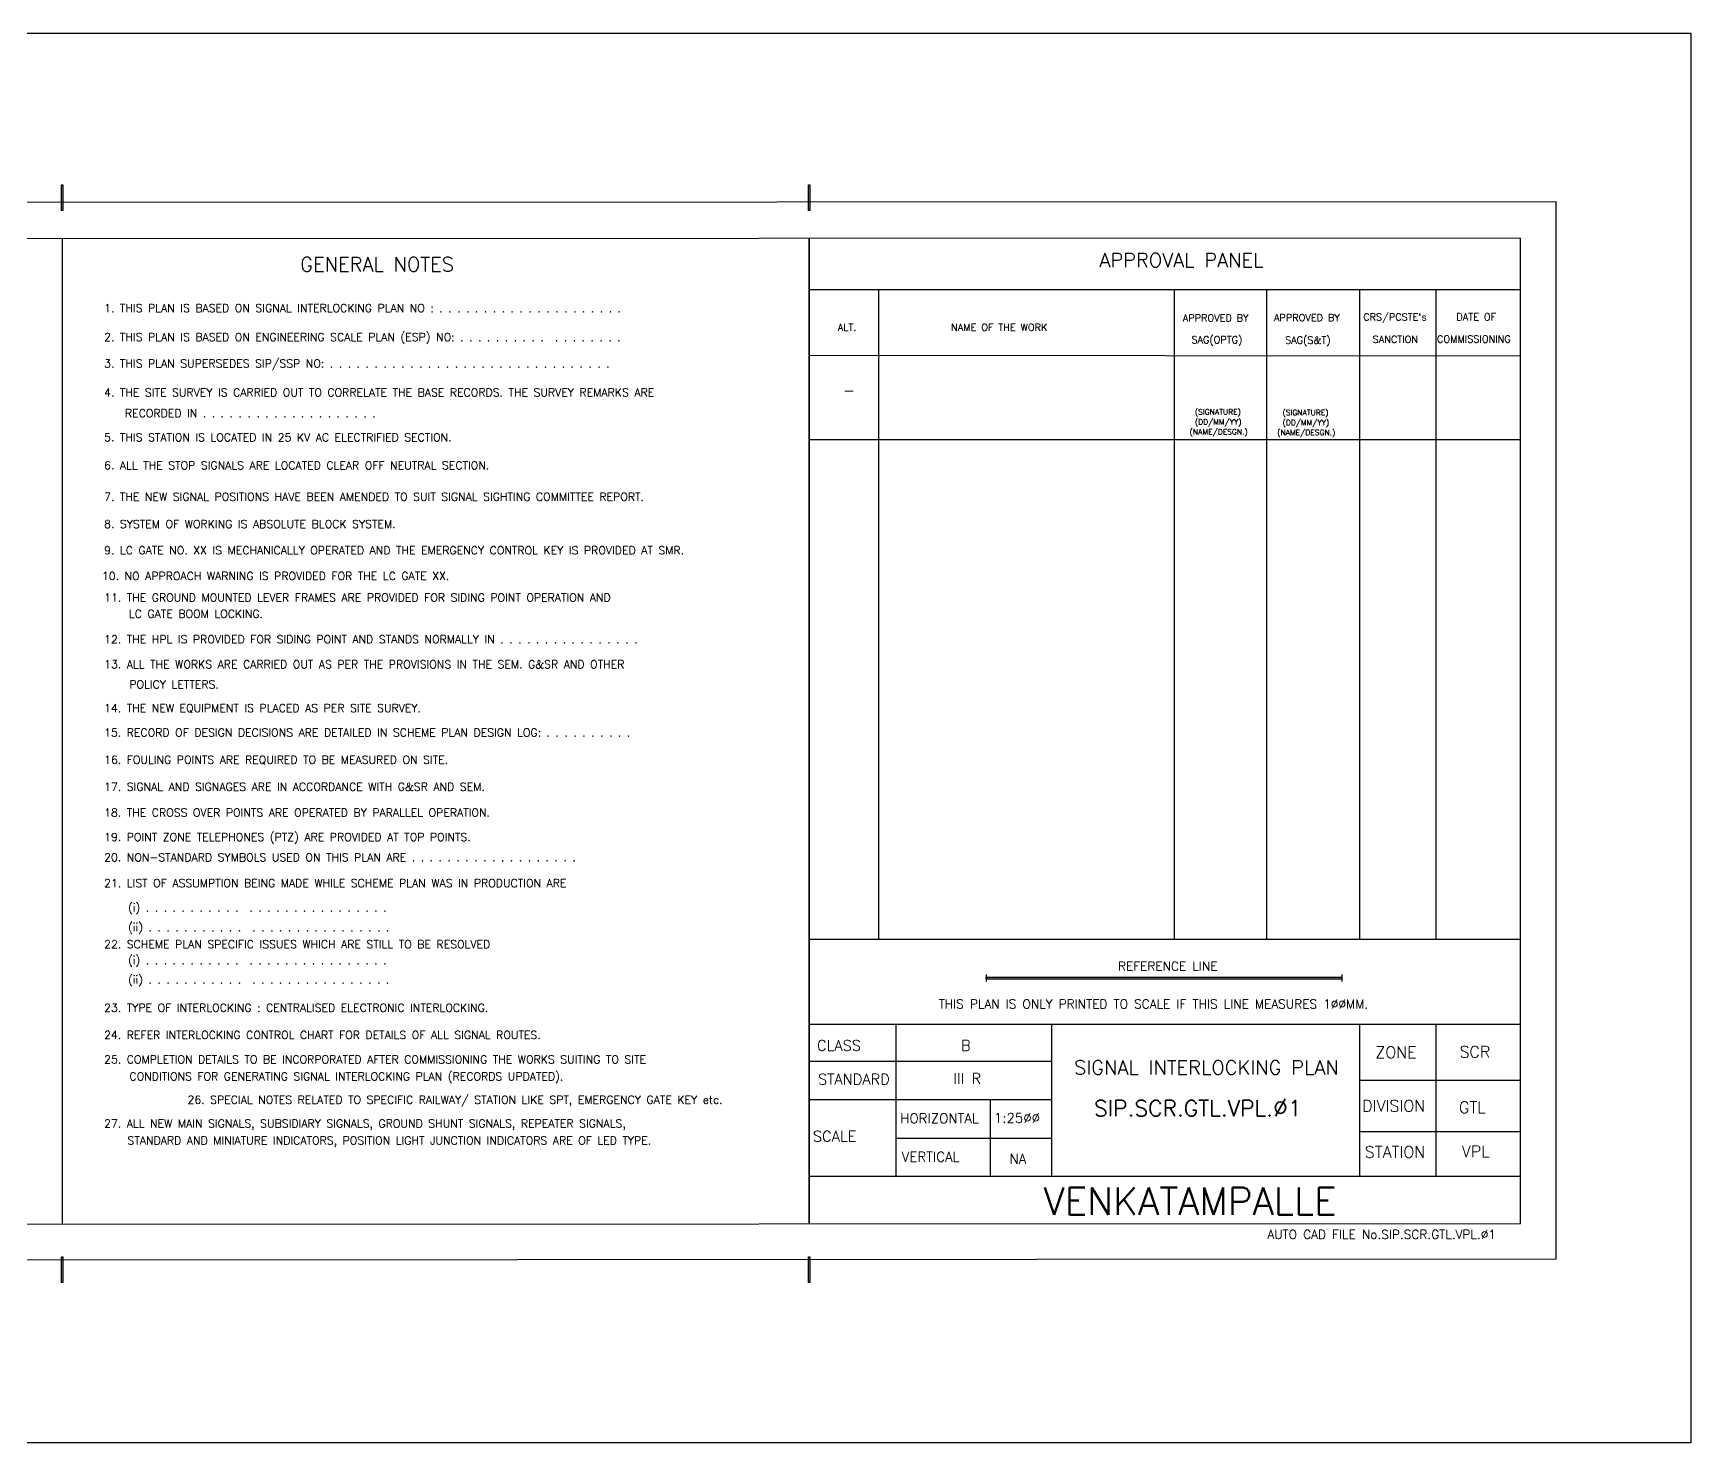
# Model space of a CAD drawing. Extents: x 2475 to 6205, y -9868 to 588.
# Drawn here: x 4241.2 to 4590.7, y -9868.1 to -9570.9 of the extents above; entities that cross this region are included whole.
import ezdxf
from ezdxf.enums import TextEntityAlignment as Align

# ---------------------------------------------------------------- set-up
doc = ezdxf.new("R2010")
doc.units = 0
doc.header["$LTSCALE"] = 0.5
doc.layers.get('0').update_dxf_attribs({"linetype": 'CONTINUOUS'})
doc.styles.add('ROMANS', font='ROMANS.shx')

msp = doc.modelspace()

# ---------------------------------------------------------------- hatches: boundary and pattern name
at = {"true_color": 0x000000}
h = msp.add_hatch(color=18, dxfattribs=at)
h.dxf.hatch_style = 1
h.paths.add_polyline_path([(4247.4343, -9602.8332), (4247.1472, -9602.8332), (4247.1472, -9608.2577), (4247.4343, -9608.2577)])
h = msp.add_hatch(color=18, dxfattribs=at)
h.dxf.hatch_style = 1
h.paths.add_polyline_path([(4404.9095, -9602.8332), (4404.6224, -9602.8332), (4404.6224, -9608.2577), (4404.9095, -9608.2577)])
h = msp.add_hatch(color=18, dxfattribs=at)
h.dxf.hatch_style = 1
h.paths.add_polyline_path([(4517.1099, -9769.9121), (4442.1227, -9769.9121), (4442.1227, -9770.3228), (4517.1099, -9770.3228)])
h = msp.add_hatch(color=18, dxfattribs=at)
h.dxf.hatch_style = 1
h.paths.add_polyline_path([(4247.4343, -9828.9164), (4247.1472, -9828.9164), (4247.1472, -9834.3409), (4247.4343, -9834.3409)])
h = msp.add_hatch(color=18, dxfattribs=at)
h.dxf.hatch_style = 1
h.paths.add_polyline_path([(4404.9095, -9828.9164), (4404.6224, -9828.9164), (4404.6224, -9834.3409), (4404.9095, -9834.3409)])

# ---------------------------------------------------------------- linework, layer by layer
at = {"color": 18, "true_color": 0x000000}
for p, q in [((2514.58, -9607.4143), (4562.288, -9606.3471)), ((4562.288, -9829.3837), (4562.288, -9606.3471)), ((4562.288, -9829.3253), (4562.288, -9606.5777)), ((4554.788, -9614.1035), (2540.7424, -9615.1443)), ((4247.281, -9614.2624), (4247.281, -9822.0088)), ((4404.8013, -9614.1863), (4404.8013, -9821.7813)), ((4404.8128, -9821.927), (4404.8128, -9614.181)), ((4404.8128, -9821.927), (4404.8128, -9614.181)), ((4419.3849, -9614.0753), (4419.3849, -9614.1781)), ((4483.0616, -9614.0753), (4483.0616, -9614.1423)), ((4501.1899, -9614.0753), (4501.1899, -9614.1322)), ((4536.9526, -9614.0753), (4536.9526, -9614.1121)), ((4554.788, -9821.8253), (4554.788, -9614.0753)), ((4554.788, -9821.8492), (4554.788, -9614.0753)), ((4404.8013, -9624.9253), (4554.788, -9624.9253)), ((4419.3849, -9624.9253), (4419.3849, -9761.8943)), ((4463.3458, -9624.9253), (4505.6724, -9624.9253)), ((4481.7723, -9624.9253), (4481.7723, -9761.8928)), ((4501.1899, -9624.9253), (4501.1899, -9761.8928)), ((4520.8021, -9624.9253), (4520.8021, -9761.8927)), ((4536.9526, -9624.9253), (4536.9526, -9761.8927)), ((4404.8013, -9638.7701), (4554.788, -9638.9054)), ((4404.8013, -9656.5237), (4554.788, -9656.5237)), ((4463.3458, -9656.5237), (4505.6724, -9656.5237)), ((4505.6724, -9656.5237), (4554.788, -9656.5237)), ((4404.8013, -9761.893), (4554.788, -9761.8926)), ((4442.1226, -9769.3445), (4442.1226, -9770.8555)), ((4517.1146, -9769.3445), (4517.1146, -9770.8555)), ((4404.8013, -9779.8077), (4554.788, -9779.8077)), ((4423.1092, -9811.8521), (4423.1092, -9779.8077)), ((4455.8687, -9779.8077), (4455.869, -9811.8521)), ((4520.8021, -9779.8077), (4520.8021, -9811.8521)), ((4520.8022, -9779.8077), (4520.8025, -9811.8521)), ((4520.8022, -9779.8077), (4520.8025, -9811.8521)), ((4536.9526, -9779.8077), (4536.9526, -9811.8521)), ((4404.8013, -9787.6545), (4455.8687, -9787.6559)), ((4520.8021, -9791.6558), (4554.788, -9791.6558)), ((4404.8013, -9795.7499), (4455.8687, -9795.7513)), ((4442.9677, -9795.7509), (4442.9677, -9811.8521)), ((4423.1092, -9803.905), (4455.8689, -9803.905)), ((4520.8021, -9802.4747), (4554.788, -9802.4747)), ((4404.8013, -9811.8521), (4554.788, -9811.8521)), ((2540.7768, -9822.8943), (4554.788, -9821.8492)), ((2514.58, -9830.3932), (4562.288, -9829.3266))]:
    msp.add_line(p, q, dxfattribs=at)
for points in [[(2474.6115, -9570.8647), (4590.6897, -9570.8647), (4590.6897, -9868.1189), (2474.6115, -9868.1189)], [(4247.1472, -9602.8332), (4247.4343, -9602.8332), (4247.4343, -9608.2577), (4247.1472, -9608.2577)], [(4404.6224, -9602.8332), (4404.9095, -9602.8332), (4404.9095, -9608.2577), (4404.6224, -9608.2577)], [(4442.1227, -9769.9121), (4517.1099, -9769.9121), (4517.1099, -9770.3228), (4442.1227, -9770.3228)], [(4247.1472, -9828.9164), (4247.4343, -9828.9164), (4247.4343, -9834.3409), (4247.1472, -9834.3409)], [(4404.6224, -9828.9164), (4404.9095, -9828.9164), (4404.9095, -9834.3409), (4404.6224, -9834.3409)]]:
    msp.add_lwpolyline(points, close=True, dxfattribs=at)

# ---------------------------------------------------------------- texts
at = {"color": 18, "true_color": 0x000000, "style": 'ROMANS'}
for s, height, p in [('GENERAL NOTES', 3, (4297.4642, -9619.5966)), ('APPROVAL PANEL', 3, (4465.9755, -9618.7276)), ('1. THIS PLAN IS BASED ON SIGNAL INTERLOCKING PLAN NO : . . . . . . . . . . . . . . . . . . . . .', 1.6875, (4256.1209, -9628.8486)), ('ALT.', 1.5, (4410.8149, -9632.9148)), ('NAME OF THE WORK', 1.5, (4434.6949, -9632.9148)), ('APPROVED BY', 1.5, (4483.5592, -9630.9425)), ('APPROVED BY', 1.5, (4502.7825, -9630.8414)), ('CRS/PCSTE`s', 1.5, (4521.6068, -9630.7302)), ('DATE OF ', 1.5, (4541.2562, -9630.6901)), ('2. THIS PLAN IS BASED ON ENGINEERING SCALE PLAN (ESP) NO: . . . . . . . . . .  . . . . . . . .', 1.6875, (4256.1156, -9634.946)), ('SAG(OPTG)', 1.5, (4485.3959, -9635.5238)), ('SAG(S&T)', 1.5, (4505.1425, -9635.5964)), ('SANCTION ', 1.5, (4523.5876, -9635.4133)), ('COMMISSIONING', 1.5, (4537.1712, -9635.3806)), ('3. THIS PLAN SUPERSEDES SIP/SSP NO: . . . . . . . . . . . . . . . . . . . . . . . . . . . . . . . . ', 1.6875, (4256.1209, -9640.5267)), ('4. THE SITE SURVEY IS CARRIED OUT TO CORRELATE THE BASE RECORDS. THE SURVEY REMARKS ARE  ', 1.6875, (4256.1156, -9646.6241)), ('-', 2.25, (4411.9176, -9646.1708)), ('RECORDED IN . . . . . . . . . . . . . . . . . . . . ', 1.6875, (4260.5054, -9651.0087)), ('(SIGNATURE)', 1.161702, (4486.0996, -9650.731)), ('(SIGNATURE)', 1.161702, (4504.5879, -9650.8685)), ('(NAME/DESGN.)', 1.161702, (4485.0127, -9654.9333)), ('(DD/MM/YY)', 1.1617, (4486.0996, -9652.8322)), ('(DD/MM/YY)', 1.1617, (4504.5879, -9652.9697)), ('5. THIS STATION IS LOCATED IN 25 KV AC ELECTRIFIED SECTION.', 1.6875, (4256.1209, -9656.1007)), ('(NAME/DESGN.)', 1.161702, (4503.4747, -9655.0708)), ('6. ALL THE STOP SIGNALS ARE LOCATED CLEAR OFF NEUTRAL SECTION.', 1.6875, (4256.1156, -9662.0048)), ('7. THE NEW SIGNAL POSITIONS HAVE BEEN AMENDED TO SUIT SIGNAL SIGHTING COMMITTEE REPORT.', 1.6875, (4256.1156, -9668.6184)), ('8. SYSTEM OF WORKING IS ABSOLUTE BLOCK SYSTEM.', 1.6875, (4256.1156, -9674.3675)), ('9. LC GATE NO. XX IS MECHANICALLY OPERATED AND THE EMERGENCY CONTROL KEY IS PROVIDED AT SMR.', 1.6875, (4256.1156, -9679.9176)), ('10. NO APPROACH WARNING IS PROVIDED FOR THE LC GATE XX.', 1.6875, (4255.6534, -9685.3309)), ('11. THE GROUND MOUNTED LEVER FRAMES ARE PROVIDED FOR SIDING POINT OPERATION AND', 1.6875, (4256.1156, -9689.8776)), ('LC GATE BOOM LOCKING.', 1.6875, (4261.35, -9693.3132)), ('12. THE HPL IS PROVIDED FOR SIDING POINT AND STANDS NORMALLY IN . . . . . . . . . . . . . . . .', 1.6875, (4256.1156, -9698.6816)), ('13. ALL THE WORKS ARE CARRIED OUT AS PER THE PROVISIONS IN THE SEM. G&SR AND OTHER ', 1.6875, (4256.1156, -9703.9581)), ('POLICY LETTERS.', 1.6875, (4261.4288, -9708.2036)), ('14. THE NEW EQUIPMENT IS PLACED AS PER SITE SURVEY.', 1.6875, (4256.1156, -9713.186)), ('15. RECORD OF DESIGN DECISIONS ARE DETAILED IN SCHEME PLAN DESIGN LOG: . . . . . . . . . . ', 1.6875, (4256.1156, -9718.3413)), ('16. FOULING POINTS ARE REQUIRED TO BE MEASURED ON SITE.', 1.6875, (4256.1156, -9724.0726)), ('17. SIGNAL AND SIGNAGES ARE IN ACCORDANCE WITH G&SR AND SEM. ', 1.6875, (4256.1156, -9729.7784)), ('18. THE CROSS OVER POINTS ARE OPERATED BY PARALLEL OPERATION.', 1.6875, (4256.1156, -9735.2193)), ('19. POINT ZONE TELEPHONES (PTZ) ARE PROVIDED AT TOP POINTS.', 1.6875, (4256.1156, -9740.3745)), ('20. NON-STANDARD SYMBOLS USED ON THIS PLAN ARE . . . . . . . . . . . . . . . . . . .  ', 1.6875, (4256.1156, -9744.6579)), ('21. LIST OF ASSUMPTION BEING MADE WHILE SCHEME PLAN WAS IN PRODUCTION ARE ', 1.6875, (4256.1156, -9750.0988)), ('    (i) . . . . . . . . . . .  . . . . . . . . . . . . . . . . ', 1.6875, (4256.1156, -9755.254)), ('    (ii) . . . . . . . . . . .  . . . . . . . . . . . . . . . . ', 1.6875, (4256.1156, -9759.3809)), ('22. SCHEME PLAN SPECIFIC ISSUES WHICH ARE STILL TO BE RESOLVED ', 1.6875, (4256.1156, -9762.981)), ('    (i) . . . . . . . . . . .  . . . . . . . . . . . . . . . . ', 1.6875, (4256.1156, -9766.3175)), ('    (ii) . . . . . . . . . . .  . . . . . . . . . . . . . . . . ', 1.6875, (4256.1156, -9770.4444)), ('REFERENCE LINE', 1.875, (4469.9018, -9767.6094)), ('23. TYPE OF INTERLOCKING : CENTRALISED ELECTRONIC INTERLOCKING. ', 1.6875, (4256.1156, -9776.3826)), ('THIS PLAN IS ONLY PRINTED TO SCALE IF THIS LINE MEASURES 1ØØMM. ', 1.875, (4432.0786, -9775.5834)), ('24. REFER INTERLOCKING CONTROL CHART FOR DETAILS OF ALL SIGNAL ROUTES.', 1.6875, (4256.1156, -9782.114)), ('25. COMPLETION DETAILS TO BE INCORPORATED AFTER COMMISSIONING THE WORKS SUITING TO SITE', 1.6875, (4256.1156, -9787.2692)), ('CONDITIONS FOR GENERATING SIGNAL INTERLOCKING PLAN (RECORDS UPDATED).', 1.6875, (4261.4682, -9790.8476)), ('27. ALL NEW MAIN SIGNALS, SUBSIDIARY SIGNALS, GROUND SHUNT SIGNALS, REPEATER SIGNALS,', 1.6875, (4256.1156, -9800.782)), ('STANDARD AND MINIATURE INDICATORS, POSITION LIGHT JUNCTION INDICATORS ARE OF LED TYPE.', 1.6875, (4261.0465, -9804.3604))]:
    msp.add_text(s, height=height, dxfattribs=at).set_placement(p, align=Align.MIDDLE_LEFT)
for s, height, p in [('CLASS', 2.25, (4411.072, -9784.3283)), ('B', 2.25, (4437.8243, -9784.3283)), ('STANDARD', 2.25, (4414.2171, -9791.4358)), ('III R', 2.25, (4438.1023, -9791.3067)), ('SIGNAL INTERLOCKING PLAN', 3, (4488.5463, -9788.9802)), ('VENKATAMPALLE', 5.812344, (4485.0876, -9817.1574)), ('AUTO CAD FILE No.SIP.SCR.GTL.VPL.Ø1', 1.875, (4525.4959, -9824.1717))]:
    msp.add_text(s, height=height, dxfattribs=at).set_placement(p, align=Align.MIDDLE_CENTER)
for s, height, p in [('ZONE', 2.4375, (4524.1736, -9786.9864)), ('SCR', 2.4375, (4541.9263, -9786.8894)), ('DIVISION', 2.4375, (4521.3969, -9798.2693)), ('GTL', 2.4375, (4541.7995, -9798.6089)), ('HORIZONTAL', 2.0625, (4423.979, -9800.7208)), ('1:25ØØ', 2.0625, (4443.7284, -9800.6441)), ('SCALE     ', 2.25, (4405.5703, -9804.5944)), ('VERTICAL', 2.0625, (4424.3296, -9808.8374)), ('NA', 2.0625, (4447.022, -9809.2579)), ('STATION', 2.4375, (4521.9424, -9807.997)), ('VPL', 2.4375, (4542.4087, -9807.893))]:
    msp.add_text(s, height=height, dxfattribs=at).set_placement(p)
msp.add_text('26. SPECIAL NOTES RELATED TO SPECIFIC RAILWAY/ STATION LIKE SPT, EMERGENCY GATE KEY etc.', height=1.6875, dxfattribs=at).set_placement((4386.5243, -9796.609), align=Align.RIGHT)
at = {"color": 18, "true_color": 0x000000, "insert": (4464.8433, -9795.6001), "char_height": 3.375, "attachment_point": 1, "style": 'ROMANS'}
msp.add_mtext_dynamic_manual_height_columns('SIP.SCR.GTL.VPL.{\\H1.08333x;Ø}1', width=79.547928, gutter_width=11.25, heights=[25.6095], dxfattribs=at)

doc.saveas('drawing.dxf')
